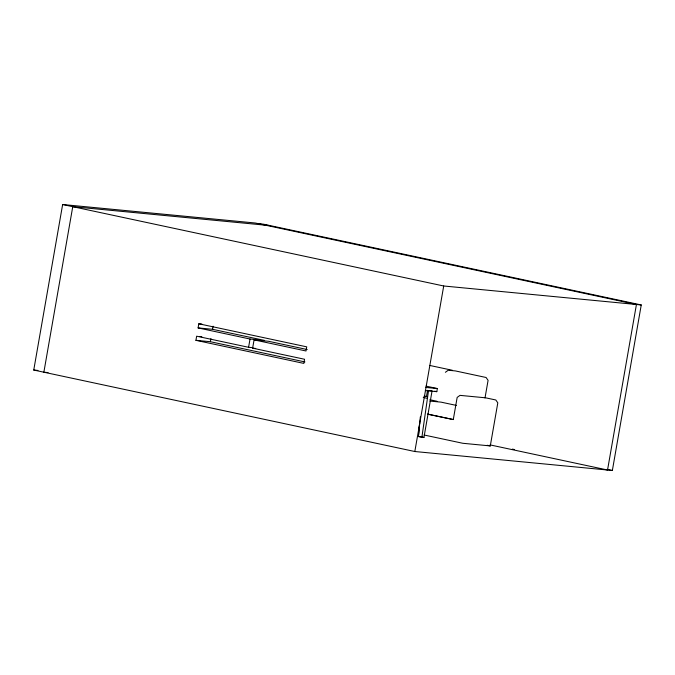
<?xml version="1.0" encoding="UTF-8"?>
<svg xmlns="http://www.w3.org/2000/svg" width="675" height="675" viewBox="0 0 675 675"><rect width="100%" height="100%" fill="white"/><g stroke="black" fill="none" stroke-linecap="round" stroke-linejoin="round"><path stroke-width="1.01" d="M419.605 423.031L418.433 436.523L423.942 437.459L432.076 390.859L428.549 390.513L421.892 437.265M420.348 416.88L418.433 436.523L423.942 437.459M258.736 223.737L263.554 224.201L641.25 304.957L612.36 470.483L414.821 451.516L33.75 370.043L62.64 204.517L255.361 223.02L636.432 304.493L607.542 470.019L490.075 444.901M43.867 372.203L72.757 206.677L270.295 225.644M307.226 349.549L268.523 341.272L254.07 339.879L252.627 348.157L304.56 359.26L303.843 363.403L195.927 340.327L196.644 336.192L248.586 347.296L252.712 347.692M198.096 327.915L212.549 329.299L264.482 340.402L250.028 339.019L198.096 327.915L198.813 323.781L201.909 324.076M195.927 340.327L210.381 341.719L210.921 338.614M212.549 329.299L213.089 326.202M248.586 347.296L250.028 339.019M414.821 451.516L443.711 285.989L641.25 304.957M427.562 390.302L426.482 396.52L424.507 396.098M425.334 390.555L436.801 391.66L437.341 388.547L426.009 386.125M427.562 414.197L453.296 419.555L457.161 397.415L460.004 395.364L485.696 397.828L495.813 399.988L497.804 402.865L490.286 445.922L462.805 443.281L424.086 435.004M485.004 397.98L488.084 380.363L486.093 377.494L455.397 370.929L448.225 370.246L445.382 372.288M199.749 336.488L201.808 336.69M252.627 348.157L255.724 348.46M425.874 387.45L437.341 388.547M423.942 396.276L427.064 396.579M429.848 401.06L441.062 402.14L456.418 405.422M33.75 370.043L37.943 370.448M44.913 372.305L48.06 372.608M62.64 204.517L443.711 285.989M429.848 365.47L452.36 370.28M198.813 323.781L306.728 346.849L306.003 350.983L254.07 339.879M210.381 341.719L304.931 361.935M434.742 391.213L436.801 391.66M423.242 397.44L427.199 398.284M429.848 399.735L437.012 401.271M427.739 414.087L453.296 419.555M512.409 449.111L514.468 449.55M607.213 469.378L612.36 470.483M487.198 445.264L490.286 445.922"/></g></svg>
